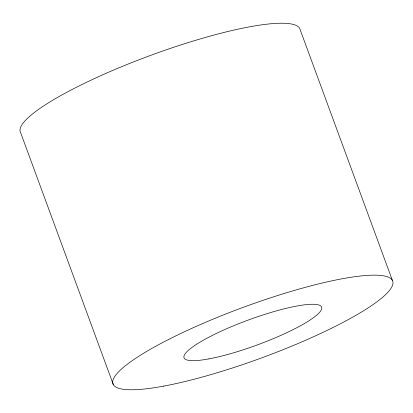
<?xml version="1.0" encoding="UTF-8"?>
<svg xmlns="http://www.w3.org/2000/svg" width="413" height="413" viewBox="0 0 413 413"><rect width="100%" height="100%" fill="white"/><g stroke="black" fill="none" stroke-linecap="round" stroke-linejoin="round"><path stroke-width="0.62" d="M392.35 280.282L299.662 28.358A149.005 26.897 -20.2 0 0 146.723 56.829A149.005 26.897 -20.2 0 0 20.65 132.718L113.338 384.642M208.978 358.866A73.328 13.237 -20.2 0 0 320.87 310.679A73.328 13.237 -20.2 0 0 228.694 327.839A73.328 13.237 -20.2 0 0 208.978 358.866M163.698 386.119A149.005 26.897 -20.2 0 0 391.075 288.197A149.005 26.897 -20.2 0 0 203.764 323.069A149.005 26.897 -20.2 0 0 163.698 386.119"/></g></svg>
